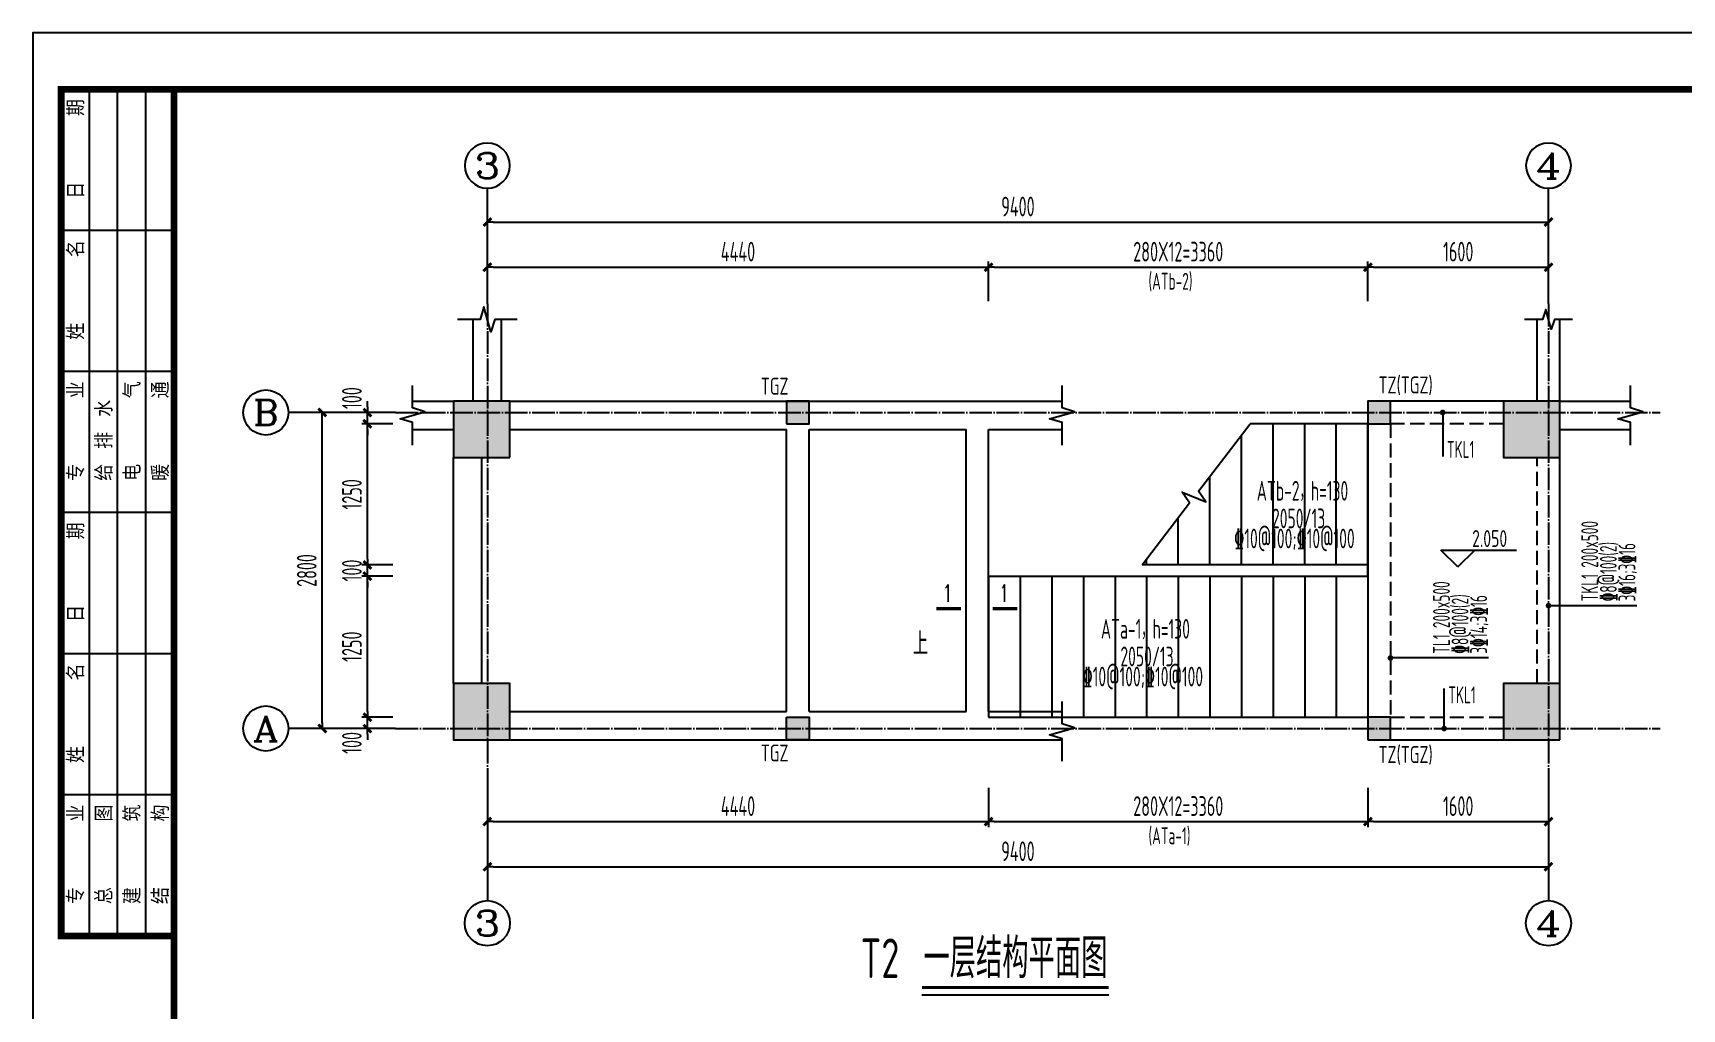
# Model space of a CAD drawing. Extents: x -441005 to 725361, y -182459 to 319313.
# Drawn here: x 505550 to 534765, y -109246 to -91950 of the extents above; entities that cross this region are included whole.
import ezdxf
from ezdxf.enums import TextEntityAlignment as Align

# ---------------------------------------------------------------- set-up
doc = ezdxf.new("R2010")
doc.units = 0
doc.header["$LTSCALE"] = 100
for name, pattern in [('DASHED', [0.75, 0.5, -0.25]), ('DOTE', [2.42, 2, -0.2, 0.02, -0.2]), ('HIDDEN', [7, 5, -2])]:
    doc.linetypes.add(name, pattern=pattern)
doc.layers.get('0').update_dxf_attribs({"linetype": 'CONTINUOUS'})
doc.layers.get('Defpoints').update_dxf_attribs({"linetype": 'CONTINUOUS'})
for name, color, linetype in [('AXIS', 3, 'CONTINUOUS'), ('AXIS_TEXT', 7, 'CONTINUOUS'), ('BEAM', 4, 'DASHED'), ('BEAM_CON', 4, 'CONTINUOUS'), ('COLU', 7, 'CONTINUOUS'), ('DIM', 3, 'CONTINUOUS'), ('DOTE', 8, 'DOTE'), ('D大样&索引', 7, 'CONTINUOUS'), ('GZ', 2, 'CONTINUOUS'), ('L梁图-主梁标注', 140, 'CONTINUOUS'), ('L梁图-次梁标注', 9, 'CONTINUOUS'), ('STAIR', 2, 'CONTINUOUS'), ('S说明&图名', 4, 'CONTINUOUS'), ('TEXT', 7, 'CONTINUOUS'), ('THIN', 7, 'CONTINUOUS'), ('图框', 7, 'CONTINUOUS')]:
    doc.layers.add(name, color=color, linetype=linetype)
doc.styles.add('_TCH_AXIS', font='COMPLEX', dxfattribs={"bigfont": 'GBCBIG'})
doc.styles.add('_TCH_DIM', font='tssdeng.shx', dxfattribs={"width": 0.7, "bigfont": '1.shx'})
doc.styles.add('COMPLEX', font='COMPLEX')
doc.styles.add('HZTXT', font='TXT', dxfattribs={"bigfont": 'HZTXT'})
doc.styles.add('TSSD_Dimension', font='tssdeng.shx', dxfattribs={"width": 0.62, "bigfont": '1.shx'})
doc.styles.add('TSSD_Rein', font='Tssdeng.shx', dxfattribs={"width": 0.7, "bigfont": '1.shx'})
doc.styles.add('说明', font='romans.shx', dxfattribs={"width": 0.7, "bigfont": 'dxfs.shx'})
doc.dimstyles.new('TSSD_50_100', dxfattribs={"dimtxt": 350, "dimasz": 100, "dimexe": 100, "dimexo": 50, "dimgap": 100, "dimtad": 1, "dimdec": 0, "dimlfac": 0.5, "dimzin": 0, "dimdsep": 46, "dimtxsty": 'TSSD_Dimension', "dimblk": '_tsdbk', "dimcen": 0, "dimdle": 100, "dimclrt": 7, "dimadec": 0, "dimazin": 0, "dimtfac": 1, "dimtdec": 0, "dimtix": 1, "dimtmove": 2, "dimatfit": 3, "dimfxl": 0, "dimtolj": 1, "dimtzin": 0, "dimarcsym": 0})

# ---------------------------------------------------------------- blocks, each defined once
blk = doc.blocks.new('A2+1_2')
at = {"layer": '图框'}
for p, q in [((1000, 26000), (1000, 41000)), ((1500, 26000), (1500, 41000)), ((2000, 26000), (2000, 41000)), ((2500, 38500), (500, 38500)), ((2500, 36000), (500, 36000)), ((2500, 33500), (500, 33500)), ((2500, 31000), (500, 31000)), ((2500, 28500), (500, 28500))]:
    blk.add_line(p, q, dxfattribs=at)
blk.add_lwpolyline([(0, 0), (89100, 0), (89100, 42000), (0, 42000)], close=True, dxfattribs=at)
at = {"layer": '图框', "const_width": 120}
blk.add_lwpolyline([(2500, 41000), (500, 41000), (500, 26000), (2500, 26000)], dxfattribs=at)
blk.add_lwpolyline([(2500, 1000), (88100, 1000), (88100, 41000), (2500, 41000)], close=True, dxfattribs=at)
at = {"layer": '图框', "style": 'HZTXT'}
for s, p in [('日    期', (911, 39064)), ('姓    名', (911, 36564)), ('专    业', (911, 34064)), ('电    气', (1911, 34064)), ('暖    通', (2411, 34064)), ('给 排 水', (1411, 34064)), ('日    期', (911, 31564)), ('姓    名', (911, 29064)), ('专    业', (911, 26564)), ('总    图', (1411, 26564)), ('建    筑', (1911, 26564)), ('结    构', (2411, 26564))]:
    blk.add_text(s, height=300, rotation=90, dxfattribs=at).set_placement(p)
blk = doc.blocks.new('_AXISO')
blk.add_circle((0, 0), 0.5)
at = {"layer": 'AXIS_TEXT', "style": 'COMPLEX', "width": 1.041667}
blk.add_attdef('A', text='', height=0.56, dxfattribs=at).set_placement((-0.25, -0.28), (0.25, -0.28), align=Align.FIT)
blk = doc.blocks.new('_tsdbk')
blk.add_line((-1, 0), (0, 0))
at = {"const_width": 0.5}
blk.add_lwpolyline([(-0.7, -0.7), (0.7, 0.7)], dxfattribs=at)
blk = doc.blocks.new('*D1524')
at = {"layer": 'Defpoints', "color": 0}
for p in [(529200, -105275), (532400, -105275), (532400, -105925)]:
    blk.add_point(p, dxfattribs=at)
at = {"layer": 'DIM', "color": 0, "lineweight": -2}
for p, q in [((529200, -105325), (529200, -106025)), ((532400, -105325), (532400, -106025)), ((529300, -105925), (532300, -105925))]:
    blk.add_line(p, q, dxfattribs=at)
at = {"layer": 'DIM', "color": 0, "lineweight": -2, "xscale": 100, "yscale": 100, "zscale": 100, "rotation": 180}
blk.add_blockref('_tsdbk', (529200, -105925), dxfattribs=at)
at = {"layer": 'DIM', "color": 0, "lineweight": -2, "xscale": 100, "yscale": 100, "zscale": 100}
blk.add_blockref('_tsdbk', (532400, -105925), dxfattribs=at)
at = {"layer": 'DIM', "color": 7, "insert": (530800, -105650), "char_height": 350, "attachment_point": 5, "style": 'TSSD_Dimension'}
blk.add_mtext('\\A1;1600', dxfattribs=at)
blk = doc.blocks.new('*D1525')
at = {"layer": 'Defpoints', "color": 0}
for p in [(513600, -105525), (532400, -105525), (532400, -106725)]:
    blk.add_point(p, dxfattribs=at)
at = {"layer": 'DIM', "color": 0, "lineweight": -2}
for p, q in [((513600, -105575), (513600, -106825)), ((532400, -105575), (532400, -106825)), ((513700, -106725), (532300, -106725))]:
    blk.add_line(p, q, dxfattribs=at)
at = {"layer": 'DIM', "color": 0, "lineweight": -2, "xscale": 100, "yscale": 100, "zscale": 100, "rotation": 180}
blk.add_blockref('_tsdbk', (513600, -106725), dxfattribs=at)
at = {"layer": 'DIM', "color": 0, "lineweight": -2, "xscale": 100, "yscale": 100, "zscale": 100}
blk.add_blockref('_tsdbk', (532400, -106725), dxfattribs=at)
at = {"layer": 'DIM', "color": 7, "insert": (523000, -106450), "char_height": 350, "attachment_point": 5, "style": 'TSSD_Dimension'}
blk.add_mtext('\\A1;9400', dxfattribs=at)
blk = doc.blocks.new('*D1526')
at = {"layer": 'Defpoints', "color": 0}
for p in [(511475, -98675), (511975, -98675), (511975, -98875)]:
    blk.add_point(p, dxfattribs=at)
at = {"layer": 'DIM', "color": 0, "lineweight": -2}
for p, q in [((511925, -98675), (511375, -98675)), ((511475, -98575), (511475, -98475)), ((511475, -98875), (511475, -98675)), ((511925, -98875), (511375, -98875)), ((511475, -98975), (511475, -99075))]:
    blk.add_line(p, q, dxfattribs=at)
at = {"layer": 'DIM', "color": 0, "lineweight": -2, "xscale": 100, "yscale": 100, "zscale": 100}
for p, rotation in [((511475, -98675), 270), ((511475, -98875), 90)]:
    blk.add_blockref('_tsdbk', p, dxfattribs=dict(at, rotation=rotation))
at = {"layer": 'DIM', "color": 7, "insert": (511200, -98420), "char_height": 350, "attachment_point": 5, "rotation": 90, "style": 'TSSD_Dimension'}
blk.add_mtext('\\A1;100', dxfattribs=at)
blk = doc.blocks.new('*D1527')
at = {"layer": 'Defpoints', "color": 0}
for p in [(510675, -98675), (511975, -98675), (511975, -104275)]:
    blk.add_point(p, dxfattribs=at)
at = {"layer": 'DIM', "color": 0, "lineweight": -2}
for p, q in [((511925, -98675), (510575, -98675)), ((510675, -104175), (510675, -98775)), ((511925, -104275), (510575, -104275))]:
    blk.add_line(p, q, dxfattribs=at)
at = {"layer": 'DIM', "color": 0, "lineweight": -2, "xscale": 100, "yscale": 100, "zscale": 100}
for p, rotation in [((510675, -98675), 90), ((510675, -104275), 270)]:
    blk.add_blockref('_tsdbk', p, dxfattribs=dict(at, rotation=rotation))
at = {"layer": 'DIM', "color": 7, "insert": (510400, -101475), "char_height": 350, "attachment_point": 5, "rotation": 90, "style": 'TSSD_Dimension'}
blk.add_mtext('\\A1;2800', dxfattribs=at)
blk = doc.blocks.new('*D1528')
at = {"layer": 'Defpoints', "color": 0}
for p in [(522480, -105275), (529200, -105275), (529200, -105925)]:
    blk.add_point(p, dxfattribs=at)
at = {"layer": 'DIM', "color": 0, "lineweight": -2}
for p, q in [((522480, -105325), (522480, -106025)), ((529200, -105325), (529200, -106025)), ((522580, -105925), (529100, -105925))]:
    blk.add_line(p, q, dxfattribs=at)
at = {"layer": 'DIM', "color": 0, "lineweight": -2, "xscale": 100, "yscale": 100, "zscale": 100, "rotation": 180}
blk.add_blockref('_tsdbk', (522480, -105925), dxfattribs=at)
at = {"layer": 'DIM', "color": 0, "lineweight": -2, "xscale": 100, "yscale": 100, "zscale": 100}
blk.add_blockref('_tsdbk', (529200, -105925), dxfattribs=at)
at = {"layer": 'DIM', "color": 7, "insert": (525840, -105650), "char_height": 350, "attachment_point": 5, "style": 'TSSD_Dimension'}
blk.add_mtext('\\A1;280X12=3360', dxfattribs=at)
blk = doc.blocks.new('*D1529')
at = {"layer": 'Defpoints', "color": 0}
for p in [(513600, -105275), (522480, -105275), (522480, -105925)]:
    blk.add_point(p, dxfattribs=at)
at = {"layer": 'DIM', "color": 0, "lineweight": -2}
for p, q in [((513600, -105325), (513600, -106025)), ((522480, -105325), (522480, -106025)), ((513700, -105925), (522380, -105925))]:
    blk.add_line(p, q, dxfattribs=at)
at = {"layer": 'DIM', "color": 0, "lineweight": -2, "xscale": 100, "yscale": 100, "zscale": 100, "rotation": 180}
blk.add_blockref('_tsdbk', (513600, -105925), dxfattribs=at)
at = {"layer": 'DIM', "color": 0, "lineweight": -2, "xscale": 100, "yscale": 100, "zscale": 100}
blk.add_blockref('_tsdbk', (522480, -105925), dxfattribs=at)
at = {"layer": 'DIM', "color": 7, "insert": (518040, -105650), "char_height": 350, "attachment_point": 5, "style": 'TSSD_Dimension'}
blk.add_mtext('\\A1;4440', dxfattribs=at)
blk = doc.blocks.new('*D1530')
at = {"layer": 'Defpoints', "color": 0}
for p in [(511475, -101375), (511975, -101375), (511975, -101575)]:
    blk.add_point(p, dxfattribs=at)
at = {"layer": 'DIM', "color": 0, "lineweight": -2}
for p, q in [((511925, -101375), (511375, -101375)), ((511475, -101275), (511475, -101175)), ((511475, -101575), (511475, -101375)), ((511925, -101575), (511375, -101575)), ((511475, -101675), (511475, -101775))]:
    blk.add_line(p, q, dxfattribs=at)
at = {"layer": 'DIM', "color": 0, "lineweight": -2, "xscale": 100, "yscale": 100, "zscale": 100}
for p, rotation in [((511475, -101375), 270), ((511475, -101575), 90)]:
    blk.add_blockref('_tsdbk', p, dxfattribs=dict(at, rotation=rotation))
at = {"layer": 'DIM', "color": 7, "insert": (511200, -101475), "char_height": 350, "attachment_point": 5, "rotation": 90, "style": 'TSSD_Dimension'}
blk.add_mtext('\\A1;100', dxfattribs=at)
blk = doc.blocks.new('*D1531')
at = {"layer": 'Defpoints', "color": 0}
for p in [(511475, -104075), (511975, -104075), (511975, -104275)]:
    blk.add_point(p, dxfattribs=at)
at = {"layer": 'DIM', "color": 0, "lineweight": -2}
for p, q in [((511475, -103975), (511475, -103875)), ((511925, -104075), (511375, -104075)), ((511925, -104275), (511375, -104275)), ((511475, -104275), (511475, -104075)), ((511475, -104375), (511475, -104475))]:
    blk.add_line(p, q, dxfattribs=at)
at = {"layer": 'DIM', "color": 0, "lineweight": -2, "xscale": 100, "yscale": 100, "zscale": 100}
for p, rotation in [((511475, -104075), 270), ((511475, -104275), 90)]:
    blk.add_blockref('_tsdbk', p, dxfattribs=dict(at, rotation=rotation))
at = {"layer": 'DIM', "color": 7, "insert": (511200, -104530), "char_height": 350, "attachment_point": 5, "rotation": 90, "style": 'TSSD_Dimension'}
blk.add_mtext('\\A1;100', dxfattribs=at)
blk = doc.blocks.new('*D1532')
at = {"layer": 'Defpoints', "color": 0}
for p in [(532400, -96100), (529200, -96750), (532400, -96750)]:
    blk.add_point(p, dxfattribs=at)
at = {"layer": 'DIM', "color": 0, "lineweight": -2}
for p, q in [((529200, -96700), (529200, -96000)), ((529300, -96100), (532300, -96100)), ((532400, -96700), (532400, -96000))]:
    blk.add_line(p, q, dxfattribs=at)
at = {"layer": 'DIM', "color": 0, "lineweight": -2, "xscale": 100, "yscale": 100, "zscale": 100, "rotation": 180}
blk.add_blockref('_tsdbk', (529200, -96100), dxfattribs=at)
at = {"layer": 'DIM', "color": 0, "lineweight": -2, "xscale": 100, "yscale": 100, "zscale": 100}
blk.add_blockref('_tsdbk', (532400, -96100), dxfattribs=at)
at = {"layer": 'DIM', "color": 7, "insert": (530800, -95825), "char_height": 350, "attachment_point": 5, "style": 'TSSD_Dimension'}
blk.add_mtext('\\A1;1600', dxfattribs=at)
blk = doc.blocks.new('*D1533')
at = {"layer": 'Defpoints', "color": 0}
for p in [(532400, -95300), (513600, -96500), (532400, -96500)]:
    blk.add_point(p, dxfattribs=at)
at = {"layer": 'DIM', "color": 0, "lineweight": -2}
for p, q in [((513600, -96450), (513600, -95200)), ((532400, -96450), (532400, -95200)), ((513700, -95300), (532300, -95300))]:
    blk.add_line(p, q, dxfattribs=at)
at = {"layer": 'DIM', "color": 0, "lineweight": -2, "xscale": 100, "yscale": 100, "zscale": 100, "rotation": 180}
blk.add_blockref('_tsdbk', (513600, -95300), dxfattribs=at)
at = {"layer": 'DIM', "color": 0, "lineweight": -2, "xscale": 100, "yscale": 100, "zscale": 100}
blk.add_blockref('_tsdbk', (532400, -95300), dxfattribs=at)
at = {"layer": 'DIM', "color": 7, "insert": (523000, -95025), "char_height": 350, "attachment_point": 5, "style": 'TSSD_Dimension'}
blk.add_mtext('\\A1;9400', dxfattribs=at)
blk = doc.blocks.new('*D1599')
at = {"layer": 'Defpoints', "color": 0}
for p in [(529200, -96100), (522480, -96750), (529200, -96750)]:
    blk.add_point(p, dxfattribs=at)
at = {"layer": 'DIM', "color": 0, "lineweight": -2}
for p, q in [((522480, -96700), (522480, -96000)), ((522580, -96100), (529100, -96100)), ((529200, -96700), (529200, -96000))]:
    blk.add_line(p, q, dxfattribs=at)
at = {"layer": 'DIM', "color": 0, "lineweight": -2, "xscale": 100, "yscale": 100, "zscale": 100, "rotation": 180}
blk.add_blockref('_tsdbk', (522480, -96100), dxfattribs=at)
at = {"layer": 'DIM', "color": 0, "lineweight": -2, "xscale": 100, "yscale": 100, "zscale": 100}
blk.add_blockref('_tsdbk', (529200, -96100), dxfattribs=at)
at = {"layer": 'DIM', "color": 7, "insert": (525840, -95825), "char_height": 350, "attachment_point": 5, "style": 'TSSD_Dimension'}
blk.add_mtext('\\A1;280X12=3360', dxfattribs=at)
blk = doc.blocks.new('*D1600')
at = {"layer": 'Defpoints', "color": 0}
for p in [(522480, -96100), (513600, -96750), (522480, -96750)]:
    blk.add_point(p, dxfattribs=at)
at = {"layer": 'DIM', "color": 0, "lineweight": -2}
for p, q in [((513600, -96700), (513600, -96000)), ((513700, -96100), (522380, -96100)), ((522480, -96700), (522480, -96000))]:
    blk.add_line(p, q, dxfattribs=at)
at = {"layer": 'DIM', "color": 0, "lineweight": -2, "xscale": 100, "yscale": 100, "zscale": 100, "rotation": 180}
blk.add_blockref('_tsdbk', (513600, -96100), dxfattribs=at)
at = {"layer": 'DIM', "color": 0, "lineweight": -2, "xscale": 100, "yscale": 100, "zscale": 100}
blk.add_blockref('_tsdbk', (522480, -96100), dxfattribs=at)
at = {"layer": 'DIM', "color": 7, "insert": (518040, -95825), "char_height": 350, "attachment_point": 5, "style": 'TSSD_Dimension'}
blk.add_mtext('\\A1;4440', dxfattribs=at)
blk = doc.blocks.new('*D1601')
at = {"layer": 'Defpoints', "color": 0}
for p in [(511475, -101575), (511975, -101575), (511975, -104075)]:
    blk.add_point(p, dxfattribs=at)
at = {"layer": 'DIM', "color": 0, "lineweight": -2}
for p, q in [((511925, -101575), (511375, -101575)), ((511475, -103975), (511475, -101675)), ((511925, -104075), (511375, -104075))]:
    blk.add_line(p, q, dxfattribs=at)
at = {"layer": 'DIM', "color": 0, "lineweight": -2, "xscale": 100, "yscale": 100, "zscale": 100}
for p, rotation in [((511475, -101575), 90), ((511475, -104075), 270)]:
    blk.add_blockref('_tsdbk', p, dxfattribs=dict(at, rotation=rotation))
at = {"layer": 'DIM', "color": 7, "insert": (511200, -102825), "char_height": 350, "attachment_point": 5, "rotation": 90, "style": 'TSSD_Dimension'}
blk.add_mtext('\\A1;1250', dxfattribs=at)
blk = doc.blocks.new('*D1602')
at = {"layer": 'Defpoints', "color": 0}
for p in [(511475, -98875), (511975, -98875), (511975, -101375)]:
    blk.add_point(p, dxfattribs=at)
at = {"layer": 'DIM', "color": 0, "lineweight": -2}
for p, q in [((511925, -98875), (511375, -98875)), ((511475, -101275), (511475, -98975)), ((511925, -101375), (511375, -101375))]:
    blk.add_line(p, q, dxfattribs=at)
at = {"layer": 'DIM', "color": 0, "lineweight": -2, "xscale": 100, "yscale": 100, "zscale": 100}
for p, rotation in [((511475, -98875), 90), ((511475, -101375), 270)]:
    blk.add_blockref('_tsdbk', p, dxfattribs=dict(at, rotation=rotation))
at = {"layer": 'DIM', "color": 7, "insert": (511200, -100125), "char_height": 350, "attachment_point": 5, "rotation": 90, "style": 'TSSD_Dimension'}
blk.add_mtext('\\A1;1250', dxfattribs=at)
blk = doc.blocks.new('layisuixin-point')
blk.add_lwpolyline([(-0.25, 0, 0.5, 0.5, 1), (0.25, 0, 0.5, 0.5, 1)], format="xyseb", close=True)

msp = doc.modelspace()

# ---------------------------------------------------------------- hatches: boundary and pattern name
at = {"layer": 'COLU'}
for points in [[(514000, -99475), (514000, -98475), (513000, -98475), (513000, -99475)], [(532600, -99475), (532600, -98475), (531600, -98475), (531600, -99475)], [(514000, -104475), (514000, -103475), (513000, -103475), (513000, -104475)], [(532600, -104475), (532600, -103475), (531600, -103475), (531600, -104475)]]:
    msp.add_hatch(color=251, dxfattribs=at).paths.add_polyline_path(points)
at = {"layer": 'GZ'}
for points in [[(518900, -98875), (519300, -98875), (519300, -98475), (518900, -98475)], [(529200, -98875), (529600, -98875), (529600, -98475), (529200, -98475)], [(518900, -104075), (519300, -104075), (519300, -104475), (518900, -104475)], [(529200, -104475), (529600, -104475), (529600, -104075), (529200, -104075)]]:
    msp.add_hatch(color=252, dxfattribs=at).paths.add_polyline_path(points)

# ---------------------------------------------------------------- linework, layer by layer
at = {"layer": 'AXIS'}
for p, q in [((513600, -96750), (513600, -94700)), ((532400, -96750), (532400, -94700)), ((511975, -98675), (510075, -98675)), ((511975, -104275), (510075, -104275)), ((513600, -105275), (513600, -107325)), ((532400, -105275), (532400, -107325))]:
    msp.add_line(p, q, dxfattribs=at)
at = {"layer": 'BEAM', "linetype": 'HIDDEN', "ltscale": 0.5}
for p, q in [((531600, -98875), (529600, -98875)), ((529600, -98875), (529600, -104075)), ((532200, -103475), (532200, -99475)), ((529600, -104075), (531600, -104075))]:
    msp.add_line(p, q, dxfattribs=at)
at = {"layer": 'BEAM_CON'}
for p, q in [((513350, -98475), (513350, -97025)), ((513850, -98475), (513850, -97025)), ((532200, -98475), (532200, -97025)), ((532600, -98475), (532600, -97025)), ((512275, -98475), (513000, -98475)), ((514000, -98475), (523781.4, -98475)), ((531600, -98475), (529200, -98475)), ((529200, -98475), (529200, -104475)), ((532600, -98475), (533850, -98475)), ((512275, -98975), (513000, -98975)), ((514000, -98975), (518900, -98975)), ((518900, -103975), (518900, -98975)), ((519300, -103975), (519300, -98975)), ((519300, -98975), (522080, -98975)), ((522080, -103975), (522080, -98975)), ((522480, -103975), (522480, -98975)), ((522480, -98975), (523781.4, -98975)), ((532600, -98975), (533850, -98975)), ((513000, -103475), (513000, -99475)), ((513500, -103475), (513500, -99475)), ((532600, -103475), (532600, -99475)), ((514000, -103975), (518900, -103975)), ((519300, -103975), (522080, -103975)), ((522480, -103975), (523781.4, -103975)), ((514000, -104475), (523781.4, -104475)), ((529200, -104475), (531600, -104475))]:
    msp.add_line(p, q, dxfattribs=at)
at = {"layer": 'COLU'}
for points in [[(514000, -99475), (514000, -98475), (513000, -98475), (513000, -99475)], [(532600, -99475), (532600, -98475), (531600, -98475), (531600, -99475)], [(514000, -104475), (514000, -103475), (513000, -103475), (513000, -104475)], [(532600, -104475), (532600, -103475), (531600, -103475), (531600, -104475)]]:
    msp.add_lwpolyline(points, close=True, dxfattribs=at)
at = {"layer": 'DIM'}
msp.add_lwpolyline([(521672.9, -102775, 0, 0, 0), (530095.2, -102775, 0, 0, 0), (530095.2, -100327, 0, 0, 0), (526893.9, -100327, 80, 0, 0), (526373.9, -100327, 0, 0, 0)], format="xyseb", dxfattribs=at)
at = {"layer": 'DOTE', "ltscale": 2}
for p, q in [((513600, -96750), (513600, -105275)), ((532400, -96750), (532400, -105275)), ((511975, -98675), (534375, -98675)), ((511975, -104275), (534375, -104275))]:
    msp.add_line(p, q, dxfattribs=at)
at = {"layer": 'D大样&索引', "color": 2, "const_width": 60}
for points in [[(521555, -102150), (521990.9, -102150)], [(522555, -102150), (522990.9, -102150)]]:
    msp.add_lwpolyline(points, dxfattribs=at)
at = {"layer": 'GZ', "color": 2}
for points in [[(518900, -98875), (519300, -98875), (519300, -98475), (518900, -98475)], [(529200, -98875), (529600, -98875), (529600, -98475), (529200, -98475)], [(518900, -104075), (519300, -104075), (519300, -104475), (518900, -104475)], [(529200, -104475), (529600, -104475), (529600, -104075), (529200, -104075)]]:
    msp.add_lwpolyline(points, close=True, dxfattribs=at)
at = {"layer": 'L梁图-次梁标注'}
for p, q in [((530525, -98675), (530525, -99456.4)), ((532400, -102097.7), (533962.6, -102097.7)), ((531335.3, -103025), (529600, -103025)), ((530550, -104275), (530550, -103564.1))]:
    msp.add_line(p, q, dxfattribs=at)
at = {"layer": 'STAIR'}
for p, q in [((529200, -98875), (527112.7, -98875)), ((527520, -101375), (527520, -98875)), ((528080, -101375), (528080, -98875)), ((528640, -101375), (528640, -98875)), ((529200, -101375), (529200, -98875)), ((526960, -101375), (526960, -99075)), ((526400, -101375), (526400, -99808.3)), ((525840, -101375), (525840, -100541.7)), ((529200, -101375), (525203.6, -101375)), ((529200, -101375), (525203.6, -101375)), ((525280, -101375), (525280, -101275)), ((529200, -101575), (529200, -101375)), ((522480, -101575), (522480, -104075)), ((522480, -101575), (529200, -101575)), ((523040, -101575), (523040, -104075)), ((523600, -101575), (523600, -104075)), ((524160, -101575), (524160, -104075)), ((524720, -101575), (524720, -104075)), ((525056.5, -101575), (529200, -101575)), ((525280, -101575), (525280, -104075)), ((525840, -101575), (525840, -104075)), ((526400, -101575), (526400, -104075)), ((526960, -101575), (526960, -104075)), ((527520, -101575), (527520, -104075)), ((528080, -101575), (528080, -104075)), ((528640, -101575), (528640, -104075)), ((529200, -101575), (529200, -104075)), ((522480, -104075), (529200, -104075))]:
    msp.add_line(p, q, dxfattribs=at)
at = {"layer": 'S说明&图名'}
msp.add_line((521299.8, -108991.5), (524610.2, -108991.5), dxfattribs=at)
msp.add_lwpolyline([(521299.8, -108865.5, 52.5, 52.5, 0), (524610.2, -108865.5, 0, 0, 0)], format="xyseb", dxfattribs=at)
at = {"layer": 'TEXT', "color": 3}
for p, q in [((530792.5, -101412.5), (530492.5, -101112.5)), ((530492.5, -101112.5), (531830, -101112.5)), ((530792.5, -101412.5), (531092.5, -101112.5))]:
    msp.add_line(p, q, dxfattribs=at)
at = {"layer": 'THIN'}
for points in [[(514130, -97025), (513730, -97025), (513660, -97245), (513540, -96805), (513470, -97025), (513070, -97025)], [(532824, -97025), (532504, -97025), (532448, -97201), (532352, -96849), (532296, -97025), (531976, -97025)], [(512275, -99255), (512275, -98855), (512055, -98785), (512495, -98665), (512275, -98595), (512275, -98195)], [(523781.4, -99255), (523781.4, -98855), (523561.4, -98785), (524001.4, -98665), (523781.4, -98595), (523781.4, -98195)], [(533850, -99255), (533850, -98855), (533630, -98785), (534070, -98665), (533850, -98595), (533850, -98195)], [(525203.6, -101375), (526041.1, -100278.3), (525908.7, -100089.2), (526331.3, -100260.8), (526198.9, -100071.7), (527112.7, -98875)], [(523781.4, -104855), (523781.4, -104455), (523561.4, -104385), (524001.4, -104265), (523781.4, -104195), (523781.4, -103795)]]:
    msp.add_lwpolyline(points, dxfattribs=at)

# ---------------------------------------------------------------- block references
msp.add_blockref('A2+1_2', (505550, -133950))
at = {"layer": 'AXIS'}
ref = msp.add_blockref('_AXISO', (513600, -94300), dxfattribs=dict(at, xscale=-800, yscale=800, zscale=800, rotation=180))
ref.add_attrib('A', '3', dxfattribs={"layer": 'AXIS_TEXT', "height": 452.5, "style": '_TCH_AXIS', "width": 1.5}).set_placement((513373.7, -94526.3), (513826.3, -94526.3), align=Align.FIT)
ref = msp.add_blockref('_AXISO', (532400, -94300), dxfattribs=dict(at, xscale=-800, yscale=800, zscale=800, rotation=180))
ref.add_attrib('A', '4', dxfattribs={"layer": 'AXIS_TEXT', "height": 452.5, "style": '_TCH_AXIS', "width": 1.3125}).set_placement((532173.7, -94526.3), (532626.3, -94526.3), align=Align.FIT)
ref = msp.add_blockref('_AXISO', (509675, -98675), dxfattribs=dict(at, xscale=800, yscale=800, zscale=800))
ref.add_attrib('A', 'B', dxfattribs={"layer": 'AXIS_TEXT', "height": 452.5, "style": '_TCH_AXIS', "width": 1.235294}).set_placement((509448.7, -98901.3), (509901.3, -98901.3), align=Align.FIT)
ref = msp.add_blockref('_AXISO', (509675, -104275), dxfattribs=dict(at, xscale=800, yscale=800, zscale=800))
ref.add_attrib('A', 'A', dxfattribs={"layer": 'AXIS_TEXT', "height": 452.5, "style": '_TCH_AXIS', "width": 1.166667}).set_placement((509448.7, -104501.3), (509901.3, -104501.3), align=Align.FIT)
ref = msp.add_blockref('_AXISO', (513600, -107725), dxfattribs=dict(at, xscale=800, yscale=800, zscale=800))
ref.add_attrib('A', '3', dxfattribs={"layer": 'AXIS_TEXT', "height": 452.5, "style": '_TCH_AXIS', "width": 1.5}).set_placement((513373.7, -107951.3), (513826.3, -107951.3), align=Align.FIT)
ref = msp.add_blockref('_AXISO', (532400, -107725), dxfattribs=dict(at, xscale=800, yscale=800, zscale=800))
ref.add_attrib('A', '4', dxfattribs={"layer": 'AXIS_TEXT', "height": 452.5, "style": '_TCH_AXIS', "width": 1.3125}).set_placement((532173.7, -107951.3), (532626.3, -107951.3), align=Align.FIT)
at = {"layer": 'L梁图-次梁标注', "xscale": 99, "yscale": 99, "zscale": 99}
for p in [(530525, -98675), (530550, -104275)]:
    msp.add_blockref('layisuixin-point', p, dxfattribs=at)
at = {"layer": 'L梁图-次梁标注', "xscale": 99.00000000000463, "yscale": 99, "rotation": 89.99960665714302}
msp.add_blockref('layisuixin-point', (532400, -102097.7), dxfattribs=at)
at = {"layer": 'L梁图-次梁标注', "xscale": 99, "yscale": 99, "zscale": 99, "rotation": 90}
msp.add_blockref('layisuixin-point', (529600, -103025), dxfattribs=at)

# ---------------------------------------------------------------- texts
at = {"layer": 'DIM', "color": 6, "style": 'TSSD_Rein', "width": 0.6}
for s, p in [('(ATb-2)', (525313.5, -96500)), ('(ATa-1)', (525313.5, -106325))]:
    msp.add_text(s, height=300, rotation=0.00039, dxfattribs=at).set_placement(p)
at = {"layer": 'DIM', "style": '说明', "width": 0.7}
msp.add_text('上', height=400, dxfattribs=at).set_placement((521140.9, -102971.7))
at = {"layer": 'D大样&索引', "color": 2, "style": '说明', "width": 0.7}
for p in [(521664.5, -102028.1), (522664.5, -102028.1)]:
    msp.add_text('1', height=300, dxfattribs=at).set_placement(p)
at = {"layer": 'GZ', "color": 2, "style": '_TCH_DIM', "width": 0.705882}
for s, p in [('TGZ', (518444.6, -98359.4)), ('TZ(TGZ)', (529388.6, -98337.7)), ('TGZ', (518444.6, -104859.4)), ('TZ(TGZ)', (529388.6, -104887.7))]:
    msp.add_text(s, height=300, dxfattribs=at).set_placement(p)
at = {"layer": 'L梁图-主梁标注', "style": 'TSSD_Rein', "width": 0.6}
for s, p in [('ATb-2，h=130', (527230.7, -100237.6)), ('2050/13', (527501.1, -100727.3)), ('%%13210@100;%%13210@100', (526831.2, -101082.9)), ('ATa-1，h=130', (524469.6, -102684.1)), ('2050/13', (524815, -103173.7)), ('%%13210@100;%%13210@100', (524145, -103529.3))]:
    msp.add_text(s, height=350, rotation=0.00039, dxfattribs=at).set_placement(p)
at = {"layer": 'L梁图-次梁标注', "style": 'TSSD_Rein', "width": 0.6}
for p in [(530600, -99479.5), (530625, -103829.5)]:
    msp.add_text('TKL1', height=300, dxfattribs=at).set_placement(p)
for s, p in [('TKL1 200x500', (533279.5, -102022.7)), ('%%1328@100(2)', (533609.5, -102022.7)), ('3%%13216;3%%13216', (533939.5, -102022.7)), ('TL1 200x500', (530652.2, -102950)), ('%%1328@100(2)', (530982.2, -102950)), ('3%%13214;3%%13216', (531312.2, -102950))]:
    msp.add_text(s, height=300, rotation=90, dxfattribs=at).set_placement(p)
at = {"layer": 'S说明&图名', "color": 7, "linetype": 'Continuous', "style": 'TSSD_Rein', "width": 0.7}
for s, p in [('T2', (520555, -108696)), ('一层结构平面图', (522955, -108696))]:
    msp.add_text(s, height=700, dxfattribs=at).set_placement(p, align=Align.CENTER)
at = {"layer": 'TEXT', "style": '_TCH_DIM', "width": 0.705882}
msp.add_text('2.050', height=300, dxfattribs=at).set_placement((531046.6, -101059.4))

# ---------------------------------------------------------------- dimensions: what is measured, and where the dimension line sits
at = {"layer": 'DIM'}
for p1, p2, distance, picture, middle in [((513600, -96500), (532400, -96500), 1200, '*D1533', (523000, -95025)), ((513600, -96750), (522480, -96750), 650, '*D1600', (518040, -95825)), ((529200, -96750), (532400, -96750), 650, '*D1532', (530800, -95825)), ((511975, -104275), (511975, -98675), 1300, '*D1527', (510400, -101475)), ((511975, -101375), (511975, -98875), 500, '*D1602', (511200, -100125)), ((511975, -101575), (511975, -101375), 500, '*D1530', (511200, -101475)), ((511975, -104075), (511975, -101575), 500, '*D1601', (511200, -102825)), ((513600, -105275), (522480, -105275), -650, '*D1529', (518040, -105650)), ((529200, -105275), (532400, -105275), -650, '*D1524', (530800, -105650)), ((513600, -105525), (532400, -105525), -1200, '*D1525', (523000, -106450))]:
    dim = msp.add_aligned_dim(p1=p1, p2=p2, distance=distance, dimstyle='TSSD_50_100', dxfattribs=at)
    dim.commit()
    dim.dimension.update_dxf_attribs({"geometry": picture, "text_midpoint": middle})
for p1, p2, distance, picture, middle in [((522480, -96750), (529200, -96750), 650, '*D1599', (525840, -95825)), ((522480, -105275), (529200, -105275), -650, '*D1528', (525840, -105650))]:
    dim = msp.add_aligned_dim(p1=p1, p2=p2, distance=distance, text='280X12=<>', dimstyle='TSSD_50_100', dxfattribs=at)
    dim.commit()
    dim.dimension.update_dxf_attribs({"geometry": picture, "text_midpoint": middle})
for base, p1, p2, picture, middle in [((511475, -98675), (511975, -98875), (511975, -98675), '*D1526', (511200, -98419.7)), ((511475, -104075), (511975, -104275), (511975, -104075), '*D1531', (511200, -104530.3))]:
    dim = msp.add_linear_dim(base=base, p1=p1, p2=p2, angle=90, dimstyle='TSSD_50_100', dxfattribs=at)
    dim.commit()
    dim.dimension.update_dxf_attribs({"geometry": picture, "text_midpoint": middle, "dimtype": 161})

doc.saveas('drawing.dxf')
